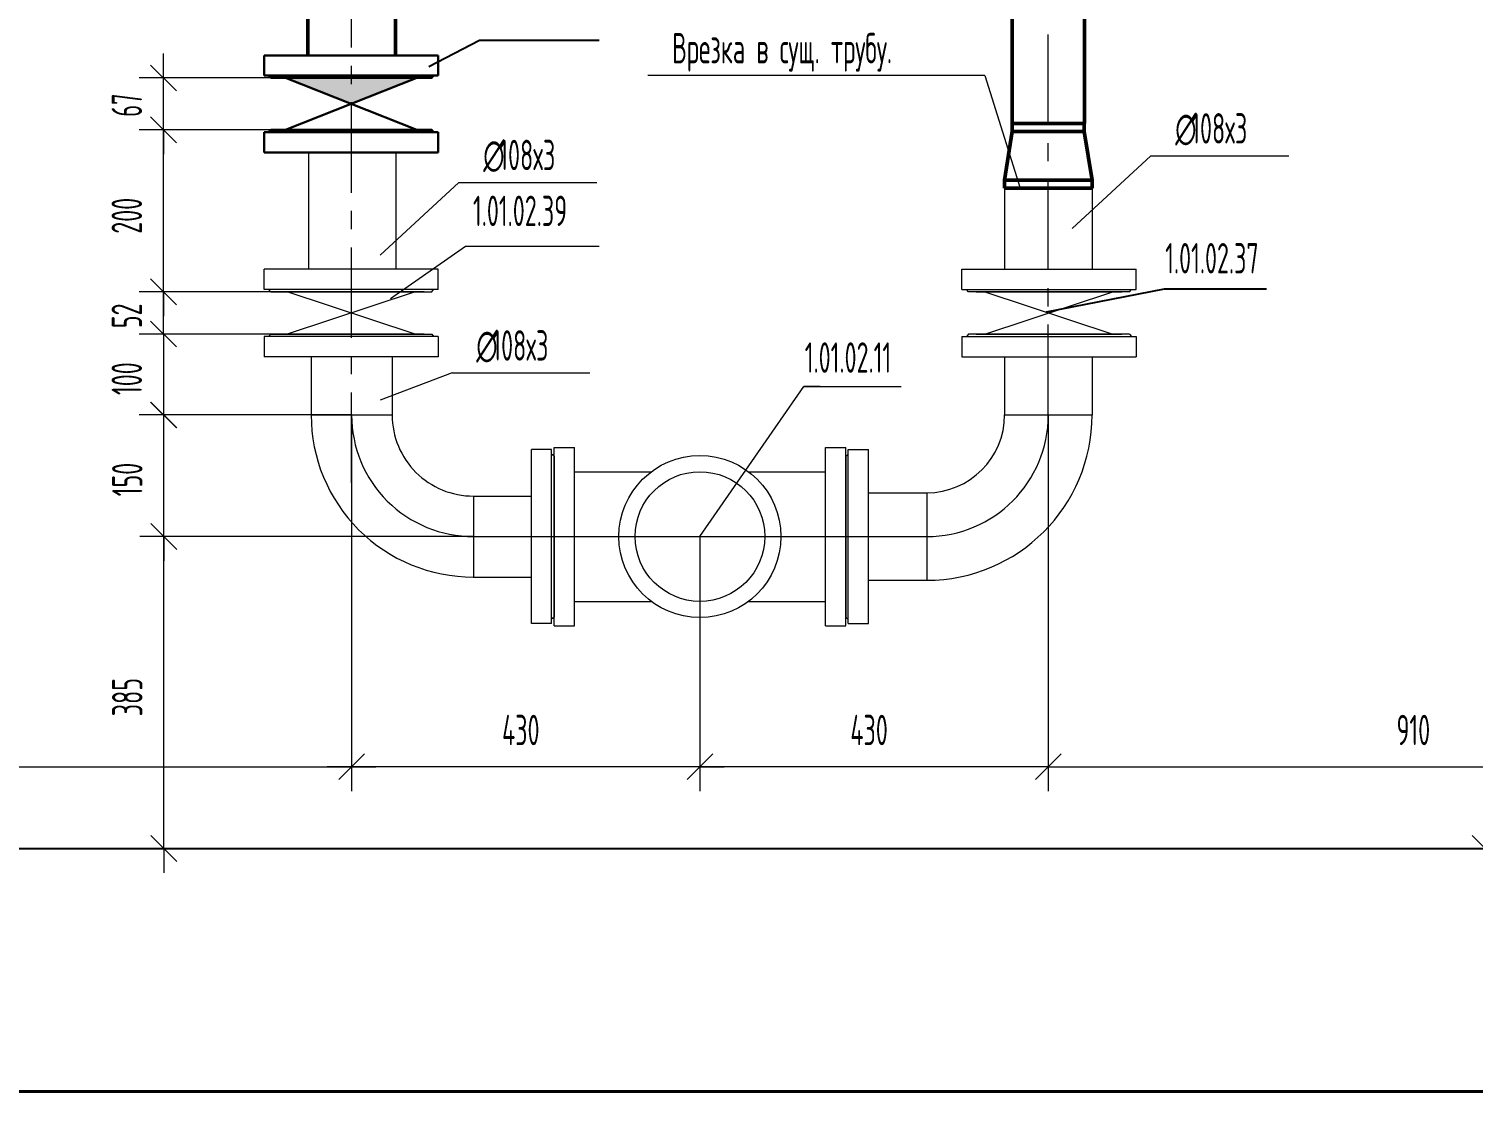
# Model space of a CAD drawing. Header units: millimetres. Extents: x -2281 to 17340, y -2563 to 4166.
# Drawn here: x 3396.3 to 3515.2, y 157.4 to 245 of the extents above; entities that cross this region are included whole.
import ezdxf

# ---------------------------------------------------------------- set-up
doc = ezdxf.new("R2010")
doc.units = ezdxf.units.MM
for name, pattern in [('K5LT32777', [0]), ('K5LT32784', [0]), ('K5LT32807', [0]), ('K5LT32818', [0]), ('K5LT32834', [0]), ('K5LT_AXLED', [11.939881, 7.439881, -1.5, 1.5, -1.5]), ('K5LT_THIN', [0])]:
    doc.linetypes.add(name, pattern=pattern)
doc.layers.add('Системный слой', color=7, linetype='Continuous')
doc.styles.add('KDIMTEXTSTYLE', font='GOST_AU.SHX', dxfattribs={"width": 0.96, "oblique": 15, "height": 5})
doc.styles.add('KTEXTSTYLE', font='GOST_AU.SHX', dxfattribs={"width": 0.96, "height": 5})
doc.dimstyles.new('KDIMSTYLE (0.07)', dxfattribs={"dimtxt": 5, "dimasz": 1, "dimexe": 2, "dimexo": 0, "dimgap": 1, "dimtad": 1, "dimlfac": 15, "dimtxsty": 'KDIMTEXTSTYLE', "dimsah": 1, "dimcen": 0, "dimdle": 1, "dimadec": 0, "dimazin": 0, "dimtfac": 0.667, "dimtmove": 0, "dimatfit": 3, "dimfxl": 1, "dimtvp": 1, "dimtolj": 1, "dimtzin": 0, "dimarcsym": 0})

# ---------------------------------------------------------------- blocks, each defined once
blk = doc.blocks.new('U373')
at = {"layer": 'Системный слой', "color": 7, "linetype": 'K5LT_THIN', "lineweight": 13}
for p, q in [((3473.66, 219.9), (3473.49, 219.7)), ((3486.9, 219.9), (3473.66, 219.9)), ((3474.28, 219.9), (3486.28, 219.9)), ((3486.9, 219.9), (3487.07, 219.7)), ((3473.11, 219.7), (3487.45, 219.7)), ((3473.11, 219.7), (3473.11, 218.03)), ((3487.45, 219.7), (3487.45, 218.03)), ((3473.11, 218.03), (3487.45, 218.03))]:
    blk.add_line(p, q, dxfattribs=at)
blk = doc.blocks.new('U372')
at = {"layer": 'Системный слой'}
blk.add_blockref('U373', (0, 0), dxfattribs=at)
blk = doc.blocks.new('U374')
at = {"layer": 'Системный слой', "color": 7, "linetype": 'K5LT_THIN', "lineweight": 13}
for p, q in [((3475.01, 223.37), (3485.55, 223.37)), ((3475.01, 223.37), (3485.55, 219.9)), ((3475.01, 219.9), (3485.55, 223.37)), ((3485.55, 219.9), (3475.01, 219.9))]:
    blk.add_line(p, q, dxfattribs=at)
blk = doc.blocks.new('U375')
at = {"layer": 'Системный слой', "color": 7, "linetype": 'K5LT_THIN', "lineweight": 13}
for p, q in [((3476.63, 213.24), (3483.83, 213.24)), ((3470.23, 206.84), (3470.23, 199.64))]:
    blk.add_line(p, q, dxfattribs=at)
for radius in [10, 13.6, 6.4]:
    blk.add_arc((3470.23, 213.24), radius, 270, 0, dxfattribs=at)
blk = doc.blocks.new('U377')
at = {"layer": 'Системный слой', "color": 7, "linetype": 'K5LT_THIN', "lineweight": 13}
for p, q in [((3473.11, 223.57), (3473.11, 225.23)), ((3473.11, 225.23), (3487.45, 225.23)), ((3487.45, 223.57), (3487.45, 225.23)), ((3473.11, 223.57), (3487.45, 223.57)), ((3473.66, 223.37), (3473.49, 223.57)), ((3486.9, 223.37), (3487.07, 223.57)), ((3486.9, 223.37), (3473.66, 223.37)), ((3474.28, 223.37), (3486.28, 223.37))]:
    blk.add_line(p, q, dxfattribs=at)
blk = doc.blocks.new('U376')
at = {"layer": 'Системный слой'}
blk.add_blockref('U377', (0, 0), dxfattribs=at)
blk = doc.blocks.new('U379')
at = {"layer": 'Системный слой', "color": 7, "linetype": 'K5LT_THIN', "lineweight": 13}
for p, q in [((3463.76, 196.07), (3463.76, 210.4)), ((3463.76, 210.4), (3465.43, 210.4)), ((3465.43, 196.07), (3465.43, 210.4)), ((3463.56, 209.86), (3463.76, 210.02)), ((3463.56, 209.86), (3463.56, 196.61)), ((3463.56, 197.24), (3463.56, 209.24)), ((3463.56, 196.61), (3463.76, 196.45)), ((3463.76, 196.07), (3465.43, 196.07))]:
    blk.add_line(p, q, dxfattribs=at)
blk = doc.blocks.new('U378')
at = {"layer": 'Системный слой'}
blk.add_blockref('U379', (0, 0), dxfattribs=at)
blk = doc.blocks.new('U381')
at = {"layer": 'Системный слой', "color": 7, "linetype": 'K5LT_THIN', "lineweight": 13}
for p, q in [((3437.69, 196.07), (3437.69, 210.4)), ((3439.36, 210.4), (3437.69, 210.4)), ((3439.36, 196.07), (3439.36, 210.4)), ((3439.56, 209.86), (3439.36, 210.02)), ((3439.56, 209.86), (3439.56, 196.61)), ((3439.56, 197.24), (3439.56, 209.24)), ((3439.56, 196.61), (3439.36, 196.45)), ((3439.36, 196.07), (3437.69, 196.07))]:
    blk.add_line(p, q, dxfattribs=at)
blk = doc.blocks.new('U380')
at = {"layer": 'Системный слой'}
blk.add_blockref('U381', (0, 0), dxfattribs=at)
blk = doc.blocks.new('U383')
at = {"layer": 'Системный слой', "color": 7, "linetype": 'K5LT_THIN', "lineweight": 13}
for p, q in [((3416.24, 219.9), (3416.07, 219.7)), ((3416.24, 219.9), (3429.49, 219.9)), ((3428.86, 219.9), (3416.86, 219.9)), ((3429.49, 219.9), (3429.65, 219.7)), ((3430.03, 219.7), (3415.7, 219.7)), ((3415.7, 219.7), (3415.7, 218.03)), ((3430.03, 219.7), (3430.03, 218.03)), ((3430.03, 218.03), (3415.7, 218.03))]:
    blk.add_line(p, q, dxfattribs=at)
blk = doc.blocks.new('U382')
at = {"layer": 'Системный слой'}
blk.add_blockref('U383', (0, 0), dxfattribs=at)
blk = doc.blocks.new('U384')
at = {"layer": 'Системный слой', "color": 7, "linetype": 'K5LT_THIN', "lineweight": 13}
for p, q in [((3428.13, 223.37), (3417.6, 223.37)), ((3428.13, 223.37), (3417.6, 219.9)), ((3428.13, 219.9), (3417.6, 223.37)), ((3417.6, 219.9), (3428.13, 219.9))]:
    blk.add_line(p, q, dxfattribs=at)
blk = doc.blocks.new('U386')
at = {"layer": 'Системный слой', "color": 7, "linetype": 'K5LT_THIN', "lineweight": 13}
for p, q in [((3430.03, 225.23), (3415.7, 225.23)), ((3415.7, 223.57), (3415.7, 225.23)), ((3430.03, 223.57), (3430.03, 225.23)), ((3430.03, 223.57), (3415.7, 223.57)), ((3416.24, 223.37), (3416.07, 223.57)), ((3429.49, 223.37), (3429.65, 223.57)), ((3416.24, 223.37), (3429.49, 223.37)), ((3428.86, 223.37), (3416.86, 223.37))]:
    blk.add_line(p, q, dxfattribs=at)
blk = doc.blocks.new('U385')
at = {"layer": 'Системный слой'}
blk.add_blockref('U386', (0, 0), dxfattribs=at)
blk = doc.blocks.new('U420')
at = {"layer": 'Системный слой', "color": 200, "linetype": 'K5LT32784', "lineweight": 50, "true_color": 0xbf00ff}
for p, q in [((3476.63, 232.57), (3477.26, 236.57)), ((3477.26, 237.23), (3483.19, 237.23)), ((3477.26, 236.57), (3477.26, 237.23)), ((3477.26, 236.57), (3483.19, 236.57)), ((3483.19, 236.57), (3483.19, 237.23)), ((3483.83, 232.57), (3483.19, 236.57)), ((3476.63, 231.9), (3476.63, 232.57)), ((3476.63, 232.57), (3483.83, 232.57)), ((3476.63, 231.9), (3483.83, 231.9)), ((3483.83, 231.9), (3483.83, 232.57))]:
    blk.add_line(p, q, dxfattribs=at)
blk = doc.blocks.new('U426')
at = {"layer": 'Системный слой', "color": 7, "linetype": 'K5LT_THIN', "lineweight": 13}
for p, q in [((3428.13, 223.37), (3417.6, 223.37)), ((3428.13, 223.37), (3417.6, 219.9)), ((3428.13, 219.9), (3417.6, 223.37)), ((3417.6, 219.9), (3428.13, 219.9))]:
    blk.add_line(p, q, dxfattribs=at)
blk = doc.blocks.new('U428')
at = {"layer": 'Системный слой', "color": 7, "linetype": 'K5LT_THIN', "lineweight": 13}
for p, q in [((3430.03, 225.23), (3415.7, 225.23)), ((3415.7, 223.57), (3415.7, 225.23)), ((3430.03, 223.57), (3430.03, 225.23)), ((3430.03, 223.57), (3415.7, 223.57)), ((3416.24, 223.37), (3416.07, 223.57)), ((3429.49, 223.37), (3429.65, 223.57)), ((3416.24, 223.37), (3429.49, 223.37)), ((3428.86, 223.37), (3416.86, 223.37))]:
    blk.add_line(p, q, dxfattribs=at)
blk = doc.blocks.new('U427')
at = {"layer": 'Системный слой'}
blk.add_blockref('U428', (0, 0), dxfattribs=at)
blk = doc.blocks.new('U544')
at = {"layer": 'Системный слой', "color": 200, "linetype": 'K5LT32784', "lineweight": 50, "true_color": 0xbf00ff}
for p, q in [((3419.94, 254.83), (3425.87, 254.83)), ((3419.94, 254.17), (3419.94, 254.83)), ((3425.87, 254.17), (3425.87, 254.83)), ((3419.3, 250.17), (3419.94, 254.17)), ((3419.94, 254.17), (3425.87, 254.17)), ((3426.5, 250.17), (3425.87, 254.17)), ((3419.3, 249.5), (3419.3, 250.17)), ((3419.3, 250.17), (3426.5, 250.17)), ((3426.5, 249.5), (3426.5, 250.17)), ((3419.3, 249.5), (3426.5, 249.5))]:
    blk.add_line(p, q, dxfattribs=at)
blk = doc.blocks.new('U546')
at = {"layer": 'Системный слой', "color": 200, "linetype": 'K5LT32834', "lineweight": 30, "true_color": 0xbf00ff}
for p, q in [((3430.03, 242.83), (3415.7, 242.83)), ((3415.7, 241.17), (3415.7, 242.83)), ((3430.03, 241.17), (3430.03, 242.83)), ((3430.03, 241.17), (3415.7, 241.17)), ((3416.24, 240.97), (3416.07, 241.17)), ((3416.24, 240.97), (3429.49, 240.97)), ((3428.86, 240.97), (3416.86, 240.97)), ((3429.49, 240.97), (3429.65, 241.17))]:
    blk.add_line(p, q, dxfattribs=at)
blk = doc.blocks.new('U545')
at = {"layer": 'Системный слой'}
blk.add_blockref('U546', (0, 0), dxfattribs=at)
blk = doc.blocks.new('U548')
at = {"layer": 'Системный слой', "color": 200, "linetype": 'K5LT32834', "lineweight": 30, "true_color": 0xbf00ff}
for p, q in [((3430.03, 236.5), (3415.7, 236.5)), ((3415.7, 236.5), (3415.7, 234.83)), ((3416.24, 236.7), (3416.07, 236.5)), ((3416.24, 236.7), (3429.49, 236.7)), ((3428.86, 236.7), (3416.86, 236.7)), ((3429.49, 236.7), (3429.65, 236.5)), ((3430.03, 236.5), (3430.03, 234.83)), ((3430.03, 234.83), (3415.7, 234.83))]:
    blk.add_line(p, q, dxfattribs=at)
blk = doc.blocks.new('U547')
at = {"layer": 'Системный слой'}
blk.add_blockref('U548', (0, 0), dxfattribs=at)
blk = doc.blocks.new('U549')
at = {"layer": 'Системный слой', "true_color": 0xbf00ff}
blk.add_hatch(color=200, dxfattribs=at).paths.add_polyline_path([(3428.26, 240.97), (3422.86, 238.83), (3417.46, 240.97)])
at = {"layer": 'Системный слой', "color": 200, "linetype": 'K5LT32818', "lineweight": 30, "true_color": 0xbf00ff}
for p, q in [((3428.26, 240.97), (3417.46, 236.7)), ((3417.46, 240.97), (3428.26, 236.7)), ((3428.26, 240.97), (3417.46, 240.97)), ((3428.26, 236.7), (3417.46, 236.7))]:
    blk.add_line(p, q, dxfattribs=at)
blk = doc.blocks.new('U543')
at = {"layer": 'Системный слой', "color": 200, "linetype": 'K5LT32784', "lineweight": 50, "true_color": 0xbf00ff}
for p, q in [((3419.93, 254.17), (3419.93, 276.24)), ((3425.87, 254.17), (3425.87, 276.24)), ((3419.3, 242.83), (3419.3, 249.5)), ((3426.5, 242.83), (3426.5, 249.5))]:
    blk.add_line(p, q, dxfattribs=at)
at = {"layer": 'Системный слой'}
for name in ['U544', 'U545', 'U549', 'U547']:
    blk.add_blockref(name, (0, 0), dxfattribs=at)
blk = doc.blocks.new('D25')
at = {"layer": 'Системный слой', "color": 7, "linetype": 'K5LT_THIN', "lineweight": 13}
for p, q in [((3422.9, 213.24), (3422.9, 182.3)), ((3451.56, 197.9), (3451.56, 182.3)), ((3422.9, 184.3), (3420.9, 184.3)), ((3423.96, 185.36), (3421.84, 183.24)), ((3451.56, 184.3), (3422.9, 184.3)), ((3450.5, 183.24), (3452.62, 185.36)), ((3451.56, 184.3), (3453.56, 184.3))]:
    blk.add_line(p, q, dxfattribs=at)
at = {"layer": 'Системный слой', "color": 7, "insert": (3435.28, 188.57), "char_height": 2.5, "attachment_point": 1, "style": 'KTEXTSTYLE'}
blk.add_mtext('\\H3.5;\\W0.965;\\Q15;\\Q0;\\W0.715;\\H2.50;430', dxfattribs=at)
blk.add_wipeout([(3435.28, 190.3), (3435.28, 193.87), (3439.03, 193.87), (3439.03, 190.3)]).dxf.layer = 'Системный слой'
blk = doc.blocks.new('KDIMARROW_03')
at = {"layer": 'Системный слой', "color": 0, "linetype": 'K5LT_THIN', "lineweight": 13}
for p, q in [((-1.06, -1.06), (1.06, 1.06)), ((0, 0), (-1, 0)), ((0, 0), (2, 0))]:
    blk.add_line(p, q, dxfattribs=at)
blk = doc.blocks.new('D26')
at = {"layer": 'Системный слой', "color": 7, "linetype": 'K5LT_THIN', "lineweight": 13}
for p, q in [((3480.23, 213.24), (3480.23, 182.3)), ((3451.56, 203.24), (3451.56, 182.3)), ((3451.56, 184.3), (3449.56, 184.3)), ((3452.62, 185.36), (3450.5, 183.24)), ((3480.23, 184.3), (3451.56, 184.3)), ((3479.17, 183.24), (3481.29, 185.36)), ((3480.23, 184.3), (3482.23, 184.3))]:
    blk.add_line(p, q, dxfattribs=at)
at = {"layer": 'Системный слой', "color": 7, "insert": (3463.94, 188.57), "char_height": 2.5, "attachment_point": 1, "style": 'KTEXTSTYLE'}
blk.add_mtext('\\H3.5;\\W0.965;\\Q15;\\Q0;\\W0.715;\\H2.50;430', dxfattribs=at)
blk.add_wipeout([(3463.94, 190.3), (3463.94, 193.87), (3467.69, 193.87), (3467.69, 190.3)]).dxf.layer = 'Системный слой'
blk = doc.blocks.new('D38')
at = {"layer": 'Системный слой', "color": 7, "linetype": 'K5LT_THIN', "lineweight": 13}
for p, q in [((3540.9, 213.24), (3540.9, 182.3)), ((3480.23, 212.4), (3480.23, 182.3)), ((3480.23, 184.3), (3478.23, 184.3)), ((3481.29, 185.36), (3479.17, 183.24)), ((3480.23, 184.3), (3540.9, 184.3)), ((3539.84, 183.24), (3541.96, 185.36)), ((3540.9, 184.3), (3542.9, 184.3))]:
    blk.add_line(p, q, dxfattribs=at)
at = {"layer": 'Системный слой', "color": 7, "insert": (3508.88, 188.57), "char_height": 2.5, "attachment_point": 1, "style": 'KTEXTSTYLE'}
blk.add_mtext('\\H3.5;\\W0.965;\\Q15;\\Q0;\\W0.715;\\H2.50;910', dxfattribs=at)
blk.add_wipeout([(3508.88, 190.3), (3508.88, 193.87), (3512.12, 193.87), (3512.12, 190.3)]).dxf.layer = 'Системный слой'
blk = doc.blocks.new('D39')
at = {"layer": 'Системный слой', "color": 7, "linetype": 'K5LT_THIN', "lineweight": 13}
for p, q in [((3422.9, 213.24), (3422.9, 182.3)), ((3362.23, 212.4), (3362.23, 182.3)), ((3362.23, 184.3), (3360.23, 184.3)), ((3363.29, 185.36), (3361.17, 183.24)), ((3362.23, 184.3), (3422.9, 184.3)), ((3421.84, 183.24), (3423.96, 185.36)), ((3422.9, 184.3), (3424.9, 184.3))]:
    blk.add_line(p, q, dxfattribs=at)
at = {"layer": 'Системный слой', "color": 7, "insert": (3390.88, 188.57), "char_height": 2.5, "attachment_point": 1, "style": 'KTEXTSTYLE'}
blk.add_mtext('\\H3.5;\\W0.965;\\Q15;\\Q0;\\W0.715;\\H2.50;910', dxfattribs=at)
blk.add_wipeout([(3390.88, 190.3), (3390.88, 193.87), (3394.12, 193.87), (3394.12, 190.3)]).dxf.layer = 'Системный слой'
blk = doc.blocks.new('D41')
at = {"layer": 'Системный слой', "color": 7, "linetype": 'K5LT_THIN', "lineweight": 13}
for p, q in [((3289.46, 203.24), (3289.46, 205.24)), ((3314.9, 203.24), (3287.46, 203.24)), ((3290.52, 202.18), (3288.39, 204.3)), ((3289.46, 177.57), (3289.46, 203.24)), ((3288.39, 178.63), (3290.52, 176.51)), ((3412.4, 177.57), (3287.46, 177.57)), ((3289.46, 177.57), (3289.46, 175.57))]:
    blk.add_line(p, q, dxfattribs=at)
at = {"layer": 'Системный слой', "color": 7, "insert": (3285.19, 188.45), "char_height": 2.5, "attachment_point": 1, "rotation": 90, "style": 'KTEXTSTYLE'}
blk.add_mtext('\\H3.5;\\W0.965;\\Q15;\\Q0;\\W0.715;\\H2.50;385', dxfattribs=at)
blk.add_wipeout([(3283.46, 188.45), (3279.89, 188.45), (3279.89, 192.2), (3283.46, 192.2)]).dxf.layer = 'Системный слой'
blk = doc.blocks.new('U571')
at = {"layer": 'Системный слой', "color": 7, "linetype": 'K5LT_THIN', "lineweight": 13}
for q in [(3447.27, 241.17), (3477.9, 231.9)]:
    blk.add_line((3475.01, 241.17), q, dxfattribs=at)
at = {"layer": 'Системный слой', "color": 7, "insert": (3449.27, 244.67), "char_height": 2.5, "attachment_point": 1, "style": 'KTEXTSTYLE'}
blk.add_mtext('\\H3.5;\\W0.965;\\Q15;\\Q0;\\W0.715;\\H2.50;Врезка в сущ. трубу.', dxfattribs=at)
blk = doc.blocks.new('D56')
at = {"layer": 'Системный слой', "color": 7, "linetype": 'K5LT_THIN', "lineweight": 13}
for p, q in [((3516.16, 310.9), (3516.16, 312.9)), ((3517.22, 309.84), (3515.1, 311.96)), ((3509.24, 310.9), (3518.16, 310.9)), ((3516.16, 310.9), (3516.16, 177.57)), ((3515.1, 178.63), (3517.22, 176.51)), ((3510.46, 177.57), (3518.16, 177.57)), ((3516.16, 177.57), (3516.16, 175.57))]:
    blk.add_line(p, q, dxfattribs=at)
blk.add_wipeout([(3515.16, 274.73), (3511.59, 274.73), (3511.59, 280.82), (3515.16, 280.82)]).dxf.layer = 'Системный слой'
at = {"layer": 'Системный слой', "color": 7, "insert": (3511.89, 274.73), "char_height": 2.5, "attachment_point": 1, "rotation": 90, "style": 'KTEXTSTYLE'}
blk.add_mtext('\\H3.5;\\W0.965;\\Q15;\\Q0;\\H2.50;2000', dxfattribs=at)
blk = doc.blocks.new('U664')
at = {"layer": 'Системный слой', "color": 7, "linetype": 'K5LT_THIN', "lineweight": 13}
for q in [(3482.2, 228.57), (3500.01, 234.57)]:
    blk.add_line((3488.67, 234.57), q, dxfattribs=at)
at = {"layer": 'Системный слой', "color": 7, "char_height": 2.5, "attachment_point": 1, "style": 'KTEXTSTYLE'}
for s, insert in [('\\H3.5;\\W0.965;\\Q15;\\Q0;\\W0.715;\\H2.50;∅', (3490.67, 238.07)), ('\\H3.5;\\W0.965;\\Q15;\\Q0;\\W0.715;\\H2.50;108х3', (3491.99, 238.07))]:
    blk.add_mtext(s, dxfattribs=dict(at, insert=insert))
blk = doc.blocks.new('U665')
at = {"layer": 'Системный слой', "color": 7, "linetype": 'K5LT_THIN', "lineweight": 13}
for q in [(3425.26, 226.38), (3443.07, 232.38)]:
    blk.add_line((3431.73, 232.38), q, dxfattribs=at)
at = {"layer": 'Системный слой', "color": 7, "char_height": 2.5, "attachment_point": 1, "style": 'KTEXTSTYLE'}
for s, insert in [('\\H3.5;\\W0.965;\\Q15;\\Q0;\\W0.715;\\H2.50;∅', (3433.73, 235.88)), ('\\H3.5;\\W0.965;\\Q15;\\Q0;\\W0.715;\\H2.50;108х3', (3435.05, 235.88))]:
    blk.add_mtext(s, dxfattribs=dict(at, insert=insert))
blk = doc.blocks.new('D120')
at = {"layer": 'Системный слой', "color": 7, "linetype": 'K5LT_THIN', "lineweight": 13}
for p, q in [((3407.46, 213.24), (3407.46, 215.24)), ((3408.52, 212.17), (3406.39, 214.3)), ((3422.9, 213.24), (3405.46, 213.24)), ((3407.46, 203.24), (3407.46, 213.24)), ((3426.7, 203.24), (3405.46, 203.24)), ((3406.39, 204.3), (3408.52, 202.18)), ((3407.46, 203.24), (3407.46, 201.24))]:
    blk.add_line(p, q, dxfattribs=at)
at = {"layer": 'Системный слой', "color": 7, "insert": (3403.19, 206.55), "char_height": 2.5, "attachment_point": 1, "rotation": 90, "style": 'KTEXTSTYLE'}
blk.add_mtext('\\H3.5;\\W0.965;\\Q15;\\Q0;\\W0.715;\\H2.50;150', dxfattribs=at)
blk.add_wipeout([(3401.46, 206.55), (3397.89, 206.55), (3397.89, 209.79), (3401.46, 209.79)]).dxf.layer = 'Системный слой'
blk = doc.blocks.new('D121')
at = {"layer": 'Системный слой', "color": 7, "linetype": 'K5LT_THIN', "lineweight": 13}
for p, q in [((3407.46, 203.24), (3407.46, 205.24)), ((3432.9, 203.24), (3405.46, 203.24)), ((3408.52, 202.18), (3406.39, 204.3)), ((3407.46, 177.57), (3407.46, 203.24)), ((3406.39, 178.63), (3408.52, 176.51)), ((3530.4, 177.57), (3405.46, 177.57)), ((3407.46, 177.57), (3407.46, 175.57))]:
    blk.add_line(p, q, dxfattribs=at)
at = {"layer": 'Системный слой', "color": 7, "insert": (3403.19, 188.45), "char_height": 2.5, "attachment_point": 1, "rotation": 90, "style": 'KTEXTSTYLE'}
blk.add_mtext('\\H3.5;\\W0.965;\\Q15;\\Q0;\\W0.715;\\H2.50;385', dxfattribs=at)
blk.add_wipeout([(3401.46, 188.45), (3397.89, 188.45), (3397.89, 192.2), (3401.46, 192.2)]).dxf.layer = 'Системный слой'
blk = doc.blocks.new('D122')
at = {"layer": 'Системный слой', "color": 7, "linetype": 'K5LT_THIN', "lineweight": 13}
for p, q in [((3407.42, 240.97), (3407.42, 242.97)), ((3408.48, 239.91), (3406.36, 242.03)), ((3422.9, 240.97), (3405.42, 240.97)), ((3407.42, 236.7), (3407.42, 240.97)), ((3406.36, 237.76), (3408.48, 235.64)), ((3422.9, 236.7), (3405.42, 236.7)), ((3407.42, 236.7), (3407.42, 234.7))]:
    blk.add_line(p, q, dxfattribs=at)
at = {"layer": 'Системный слой', "color": 7, "insert": (3403.15, 237.78), "char_height": 2.5, "attachment_point": 1, "rotation": 90, "style": 'KTEXTSTYLE'}
blk.add_mtext('\\H3.5;\\W0.965;\\Q15;\\Q0;\\W0.665;\\H2.50;67', dxfattribs=at)
blk.add_wipeout([(3401.42, 237.78), (3397.85, 237.78), (3397.85, 239.81), (3401.42, 239.81)]).dxf.layer = 'Системный слой'
blk = doc.blocks.new('D123')
at = {"layer": 'Системный слой', "color": 7, "linetype": 'K5LT_THIN', "lineweight": 13}
for p, q in [((3407.42, 219.9), (3407.42, 221.9)), ((3422.86, 219.9), (3405.42, 219.9)), ((3408.48, 218.84), (3406.36, 220.96)), ((3407.42, 219.9), (3407.42, 213.24)), ((3422.9, 213.24), (3405.42, 213.24)), ((3407.42, 213.24), (3407.42, 211.24))]:
    blk.add_line(p, q, dxfattribs=at)
blk.add_wipeout([(3406.17, 214.88), (3402.6, 214.88), (3402.6, 218.12), (3406.17, 218.12)]).dxf.layer = 'Системный слой'
blk.add_line((3406.36, 214.3), (3408.48, 212.17), dxfattribs=at)
at = {"layer": 'Системный слой', "color": 7, "insert": (3403.15, 214.88), "char_height": 2.5, "attachment_point": 1, "rotation": 90, "style": 'KTEXTSTYLE'}
blk.add_mtext('\\H3.5;\\W0.965;\\Q15;\\Q0;\\W0.715;\\H2.50;100', dxfattribs=at)
blk = doc.blocks.new('D124')
at = {"layer": 'Системный слой', "color": 7, "linetype": 'K5LT_THIN', "lineweight": 13}
for p, q in [((3407.42, 223.37), (3407.42, 225.37)), ((3407.42, 219.9), (3407.42, 223.37)), ((3407.42, 219.9), (3407.42, 217.9))]:
    blk.add_line(p, q, dxfattribs=at)
blk.add_wipeout([(3406.17, 220.38), (3402.6, 220.38), (3402.6, 222.79), (3406.17, 222.79)]).dxf.layer = 'Системный слой'
for p, q in [((3408.48, 222.31), (3406.36, 224.43)), ((3422.86, 223.37), (3405.42, 223.37)), ((3422.86, 219.9), (3405.42, 219.9)), ((3406.36, 220.96), (3408.48, 218.84))]:
    blk.add_line(p, q, dxfattribs=at)
at = {"layer": 'Системный слой', "color": 7, "insert": (3403.15, 220.38), "char_height": 2.5, "attachment_point": 1, "rotation": 90, "style": 'KTEXTSTYLE'}
blk.add_mtext('\\H3.5;\\W0.965;\\Q15;\\Q0;\\W0.715;\\H2.50;52', dxfattribs=at)
blk = doc.blocks.new('D125')
at = {"layer": 'Системный слой', "color": 7, "linetype": 'K5LT_THIN', "lineweight": 13}
for p, q in [((3408.48, 235.64), (3406.36, 237.76)), ((3407.42, 236.7), (3407.42, 238.7)), ((3422.9, 236.7), (3405.42, 236.7)), ((3407.42, 223.37), (3407.42, 236.7)), ((3406.36, 224.43), (3408.48, 222.31)), ((3422.86, 223.37), (3405.42, 223.37)), ((3407.42, 223.37), (3407.42, 221.37))]:
    blk.add_line(p, q, dxfattribs=at)
blk.add_wipeout([(3406.17, 228.15), (3402.6, 228.15), (3402.6, 231.77), (3406.17, 231.77)]).dxf.layer = 'Системный слой'
at = {"layer": 'Системный слой', "color": 7, "insert": (3403.15, 228.15), "char_height": 2.5, "attachment_point": 1, "rotation": 90, "style": 'KTEXTSTYLE'}
blk.add_mtext('\\H3.5;\\W0.965;\\Q15;\\Q0;\\W0.715;\\H2.50;200', dxfattribs=at)
blk = doc.blocks.new('U686')
at = {"layer": 'Системный слой', "color": 7, "linetype": 'K5LT_THIN', "lineweight": 13}
for q in [(3425.26, 214.45), (3442.5, 216.71)]:
    blk.add_line((3431.16, 216.71), q, dxfattribs=at)
at = {"layer": 'Системный слой', "color": 7, "char_height": 2.5, "attachment_point": 1, "style": 'KTEXTSTYLE'}
for s, insert in [('\\H3.5;\\W0.965;\\Q15;\\Q0;\\W0.715;\\H2.50;∅', (3433.16, 220.21)), ('\\H3.5;\\W0.965;\\Q15;\\Q0;\\W0.715;\\H2.50;108х3', (3434.48, 220.21))]:
    blk.add_mtext(s, dxfattribs=dict(at, insert=insert))

msp = doc.modelspace()

# ---------------------------------------------------------------- linework, layer by layer
at = {"layer": 'Системный слой', "color": 30, "linetype": 'K5LT_AXLED', "lineweight": 13, "true_color": 0xff8000}
for p, q in [((3480.22709, 213.23596), (3480.22709, 304.18249)), ((3422.90173, 207.64622), (3422.90173, 280.53596))]:
    msp.add_line(p, q, dxfattribs=at)
at = {"layer": 'Системный слой', "color": 200, "linetype": 'K5LT32784', "lineweight": 50, "true_color": 0xbf00ff}
for p, q in [((3477.26042, 302.90262), (3477.26042, 237.23495)), ((3483.19375, 302.90262), (3483.19375, 237.23495))]:
    msp.add_line(p, q, dxfattribs=at)
at = {"layer": 'Системный слой', "color": 7, "linetype": 'K5LT32777', "lineweight": 25}
for p, q in [((3429.2404, 241.91179), (3433.40957, 244.06567)), ((3433.40957, 244.06567), (3443.28093, 244.06567)), ((3480.08775, 221.73429), (3489.79338, 223.61657)), ((3489.79338, 223.61657), (3498.19338, 223.61657))]:
    msp.add_line(p, q, dxfattribs=at)
at = {"layer": 'Системный слой', "color": 7, "linetype": 'K5LT_THIN', "lineweight": 13}
for p, q in [((3419.33961, 234.83495), (3419.33961, 225.23495)), ((3419.33961, 234.83495), (3419.33961, 225.23495)), ((3426.53961, 234.83495), (3426.53961, 225.23495)), ((3426.53961, 234.83495), (3426.53961, 225.23495)), ((3476.62709, 231.90162), (3476.62709, 225.23493)), ((3483.82709, 231.90162), (3483.82709, 225.23493)), ((3426.10435, 222.82074), (3432.2753, 227.14168)), ((3432.2753, 227.14168), (3433.60863, 227.14168)), ((3433.60863, 227.14168), (3443.28093, 227.14168)), ((3419.56804, 218.03495), (3419.56804, 213.16631)), ((3426.2347, 218.03495), (3426.2347, 213.13744)), ((3476.62709, 218.03495), (3476.62709, 213.23596)), ((3483.82709, 218.03495), (3483.82709, 213.23596)), ((3451.56042, 203.23596), (3460.11986, 215.57647)), ((3460.11986, 215.57647), (3468.11986, 215.57647)), ((3461.45319, 215.57647), (3460.11986, 215.57647)), ((3426.23507, 213.23602), (3419.5684, 213.23602)), ((3439.56042, 195.90262), (3439.56042, 210.56929)), ((3439.56042, 210.56929), (3441.22709, 210.56929)), ((3441.22709, 195.90262), (3441.22709, 210.56929)), ((3461.89375, 195.90262), (3461.89375, 210.56929)), ((3461.89375, 210.56929), (3463.56042, 210.56929)), ((3463.56042, 195.90262), (3463.56042, 210.56929)), ((3441.22709, 208.56929), (3447.56042, 208.56929)), ((3455.56042, 208.56929), (3461.89375, 208.56929)), ((3465.42709, 206.83596), (3470.22709, 206.83596)), ((3432.91773, 206.56937), (3437.69375, 206.56937)), ((3432.91773, 206.56937), (3432.91773, 199.9027)), ((3432.91773, 203.23596), (3470.22709, 203.23596)), ((3432.90173, 199.90269), (3437.69375, 199.90269)), ((3465.42709, 199.63596), (3470.22709, 199.63596)), ((3441.22709, 197.90262), (3447.56042, 197.90262)), ((3455.56042, 197.90262), (3461.89375, 197.90262)), ((3439.56042, 195.90262), (3441.22709, 195.90262)), ((3461.89375, 195.90262), (3463.56042, 195.90262))]:
    msp.add_line(p, q, dxfattribs=at)
at = {"layer": 'Системный слой', "color": 6, "linetype": 'K5LT32807', "lineweight": 25, "true_color": 0xff00ff}
msp.add_line((3266.96441, 177.56929), (3769.89375, 177.56929), dxfattribs=at)
at = {"layer": 'Системный слой', "color": 6, "linetype": 'K5LT32807', "true_color": 0xff00ff, "const_width": 0.25}
msp.add_lwpolyline([(3266.96441, 157.56929), (3789.89375, 157.56929), (3789.89375, 471.3625)], dxfattribs=at)
at = {"layer": 'Системный слой', "color": 7, "linetype": 'K5LT_THIN', "lineweight": 13}
for radius in [6.66667, 5.33333]:
    msp.add_circle((3451.56042, 203.23596), radius, dxfattribs=at)
for radius, end in [(13.33333, 270.06874), (10, 270.1145667), (6.66667, 270.13748)]:
    msp.add_arc((3432.90173, 213.23602), radius, 180, end, dxfattribs=at)

# ---------------------------------------------------------------- block references
at = {"layer": 'Системный слой'}
for name in ['U543', 'U571', 'U664', 'U420', 'U665', 'U385', 'U427', 'U376', 'U384', 'U426', 'U374', 'U382', 'U372', 'U375', 'U380', 'U378']:
    msp.add_blockref(name, (0, 0), dxfattribs=at)

# ---------------------------------------------------------------- texts
at = {"layer": 'Системный слой', "color": 7, "char_height": 2.5, "attachment_point": 1, "style": 'KTEXTSTYLE'}
for s, insert in [('\\H3.5;\\W0.965;\\Q15;\\Q0;\\W0.715;\\H2.50;1.01.02.39', (3432.88537, 231.28225)), ('\\H3.5;\\W0.965;\\Q15;\\Q0;\\W0.715;\\H2.50;1.01.02.37', (3489.84522, 227.38481)), ('\\H3.5;\\W0.965;\\Q15;\\Q0;\\W0.715;\\H2.50;{\\c255;1.01.02.11}', (3460.18645, 219.21493))]:
    msp.add_mtext(s, dxfattribs=dict(at, insert=insert))

# ---------------------------------------------------------------- next in the draw order: dimensions: what is measured, and where the dimension line sits
at = {"layer": 'Системный слой', "color": 7}
dim = msp.add_linear_dim(base=(3407.42055, 236.70162), p1=(3422.90173, 240.96828), p2=(3422.90173, 236.70162), angle=90, text='\\H50.0;\\W0.665;\\Q0;\\H50.0;\\W0.665;\\Q0;\\Q0;\\W0.455;\\H2.50;67\\Q0;\\H50.00;', dimstyle='KDIMSTYLE (0.07)', override={"dimexo": 0, "dimblk1": 'KDIMARROW_03', "dimblk2": 'KDIMARROW_03', "dimse1": 0, "dimse2": 0, "dimclrt": 7, "dimtolj": 1}, dxfattribs=at)
dim.commit()
dim.dimension.update_dxf_attribs({"geometry": 'D122', "text_midpoint": (3407.42055, 238.83495), "dimtype": 160})
dim = msp.add_linear_dim(base=(3451.56042, 184.30376), p1=(3422.90173, 213.23529), p2=(3451.56042, 197.90262), text='\\H50.0;\\W0.965;\\Q0;\\H50.0;\\W0.965;\\Q0;\\Q0;\\W0.715;\\H2.50;430\\Q0;\\W0.965;\\H50.00;', dimstyle='KDIMSTYLE (0.07)', override={"dimexo": 0, "dimblk1": 'KDIMARROW_03', "dimblk2": 'KDIMARROW_03', "dimse1": 0, "dimse2": 0, "dimclrt": 7, "dimtolj": 1}, dxfattribs=at)
dim.commit()
dim.dimension.update_dxf_attribs({"geometry": 'D25', "text_midpoint": (3437.23108, 184.30376), "dimtype": 160})

# ---------------------------------------------------------------- next in the draw order: dimensions: what is measured, and where the dimension line sits
for base, p1, p2, text, picture, middle in [((3362.22709, 184.30376), (3422.90173, 213.23675), (3362.22709, 212.40262), '\\H50.0;\\W0.965;\\Q0;\\H50.0;\\W0.965;\\Q0;\\Q0;\\W0.715;\\H2.50;910\\Q0;\\W0.965;\\H50.00;', 'D39', (3392.56441, 184.30376)), ((3480.22709, 184.30376), (3451.56042, 203.23596), (3480.22709, 213.23596), '\\H50.0;\\W0.965;\\Q0;\\H50.0;\\W0.965;\\Q0;\\Q0;\\W0.715;\\H2.50;430\\Q0;\\W0.965;\\H50.00;', 'D26', (3465.89375, 184.30376))]:
    dim = msp.add_linear_dim(base=base, p1=p1, p2=p2, text=text, dimstyle='KDIMSTYLE (0.07)', override={"dimexo": 0, "dimblk1": 'KDIMARROW_03', "dimblk2": 'KDIMARROW_03', "dimse1": 0, "dimse2": 0, "dimclrt": 7, "dimtolj": 1}, dxfattribs=at)
    dim.commit()
    dim.dimension.update_dxf_attribs({"geometry": picture, "text_midpoint": middle, "dimtype": 160})

# ---------------------------------------------------------------- next in the draw order: dimensions: what is measured, and where the dimension line sits
dim = msp.add_linear_dim(base=(3480.22709, 184.30376), p1=(3540.90173, 213.23602), p2=(3480.22709, 212.40262), text='\\H50.0;\\W0.965;\\Q0;\\H50.0;\\W0.965;\\Q0;\\Q0;\\W0.715;\\H2.50;910\\Q0;\\W0.965;\\H50.00;', dimstyle='KDIMSTYLE (0.07)', override={"dimexo": 0, "dimblk1": 'KDIMARROW_03', "dimblk2": 'KDIMARROW_03', "dimse1": 0, "dimse2": 0, "dimclrt": 7, "dimtolj": 1}, dxfattribs=at)
dim.commit()
dim.dimension.update_dxf_attribs({"geometry": 'D38', "text_midpoint": (3510.56441, 184.30376), "dimtype": 160})
dim = msp.add_linear_dim(base=(3289.45506, 177.56929), p1=(3314.90173, 203.23602), p2=(3412.39916, 177.56929), angle=90, text='\\H50.0;\\W0.965;\\Q0;\\H50.0;\\W0.965;\\Q0;\\Q0;\\W0.715;\\H2.50;385\\Q0;\\W0.965;\\H50.00;', dimstyle='KDIMSTYLE (0.07)', override={"dimexo": 0, "dimblk1": 'KDIMARROW_03', "dimblk2": 'KDIMARROW_03', "dimse1": 0, "dimse2": 0, "dimclrt": 7, "dimtolj": 1}, dxfattribs=at)
dim.commit()
dim.dimension.update_dxf_attribs({"geometry": 'D41', "text_midpoint": (3289.45506, 190.40265), "dimtype": 160})

# ---------------------------------------------------------------- next in the draw order: dimensions: what is measured, and where the dimension line sits
for base, p1, p2, override, picture, middle in [((3516.15914, 310.90262), (3510.45623, 177.56929), (3509.23507, 310.90262), {"dimexo": 0, "dimpost": '\\H2.5;\\W0.965;\\Q0;<>', "dimblk1": 'KDIMARROW_03', "dimblk2": 'KDIMARROW_03', "dimse1": 0, "dimse2": 0, "dimclrt": 7, "dimtolj": 1}, 'D56', (3516.15914, 277.90262)), ((3407.45506, 203.23602), (3422.90173, 213.23529), (3426.70158, 203.23602), {"dimexo": 0, "dimpost": '\\H50.0;\\W0.965;\\Q0;<>', "dimblk1": 'KDIMARROW_03', "dimblk2": 'KDIMARROW_03', "dimse1": 0, "dimse2": 0, "dimclrt": 7, "dimtolj": 1}, 'D120', (3407.45506, 208.23566))]:
    dim = msp.add_linear_dim(base=base, p1=p1, p2=p2, angle=90, dimstyle='KDIMSTYLE (0.07)', override=override, dxfattribs=at)
    dim.commit()
    dim.dimension.update_dxf_attribs({"geometry": picture, "text_midpoint": middle, "dimtype": 160})

# ---------------------------------------------------------------- next in the draw order: block references
at = {"layer": 'Системный слой'}
msp.add_blockref('U686', (0, 0), dxfattribs=at)

# ---------------------------------------------------------------- next in the draw order: dimensions: what is measured, and where the dimension line sits
at = {"layer": 'Системный слой', "color": 7}
dim = msp.add_linear_dim(base=(3407.42055, 219.90162), p1=(3422.90173, 213.23529), p2=(3422.86342, 219.90162), angle=90, dimstyle='KDIMSTYLE (0.07)', override={"dimexo": 0, "dimpost": '\\H2.5;\\W0.965;\\Q0;<>', "dimblk1": 'KDIMARROW_03', "dimblk2": 'KDIMARROW_03', "dimse1": 0, "dimse2": 0, "dimclrt": 7, "dimtolj": 1}, dxfattribs=at)
dim.commit()
dim.dimension.update_dxf_attribs({"geometry": 'D123', "text_midpoint": (3407.42055, 216.56845), "dimtype": 160})
dim = msp.add_linear_dim(base=(3407.45506, 177.56929), p1=(3432.90173, 203.23602), p2=(3530.39916, 177.56929), angle=90, text='\\H50.0;\\W0.965;\\Q0;\\H50.0;\\W0.965;\\Q0;\\Q0;\\W0.715;\\H2.50;385\\Q0;\\W0.965;\\H50.00;', dimstyle='KDIMSTYLE (0.07)', override={"dimexo": 0, "dimblk1": 'KDIMARROW_03', "dimblk2": 'KDIMARROW_03', "dimse1": 0, "dimse2": 0, "dimclrt": 7, "dimtolj": 1}, dxfattribs=at)
dim.commit()
dim.dimension.update_dxf_attribs({"geometry": 'D121', "text_midpoint": (3407.45506, 190.40265), "dimtype": 160})

# ---------------------------------------------------------------- next in the draw order: dimensions: what is measured, and where the dimension line sits
dim = msp.add_linear_dim(base=(3407.42055, 219.90162), p1=(3422.86342, 223.36828), p2=(3422.86342, 219.90162), angle=90, dimstyle='KDIMSTYLE (0.07)', override={"dimexo": 0, "dimpost": '\\H2.5;\\W0.965;\\Q0;<>', "dimblk1": 'KDIMARROW_03', "dimblk2": 'KDIMARROW_03', "dimse1": 0, "dimse2": 0, "dimclrt": 7, "dimtolj": 1}, dxfattribs=at)
dim.commit()
dim.dimension.update_dxf_attribs({"geometry": 'D124', "text_midpoint": (3407.42055, 221.63495), "dimtype": 160})

# ---------------------------------------------------------------- next in the draw order: dimensions: what is measured, and where the dimension line sits
dim = msp.add_linear_dim(base=(3407.42055, 223.36828), p1=(3422.90173, 236.70162), p2=(3422.86342, 223.36828), angle=90, dimstyle='KDIMSTYLE (0.07)', override={"dimexo": 0, "dimpost": '\\H2.5;\\W0.965;\\Q0;<>', "dimblk1": 'KDIMARROW_03', "dimblk2": 'KDIMARROW_03', "dimse1": 0, "dimse2": 0, "dimclrt": 7, "dimtolj": 1}, dxfattribs=at)
dim.commit()
dim.dimension.update_dxf_attribs({"geometry": 'D125', "text_midpoint": (3407.42055, 230.03495), "dimtype": 160})

doc.saveas('drawing.dxf')
